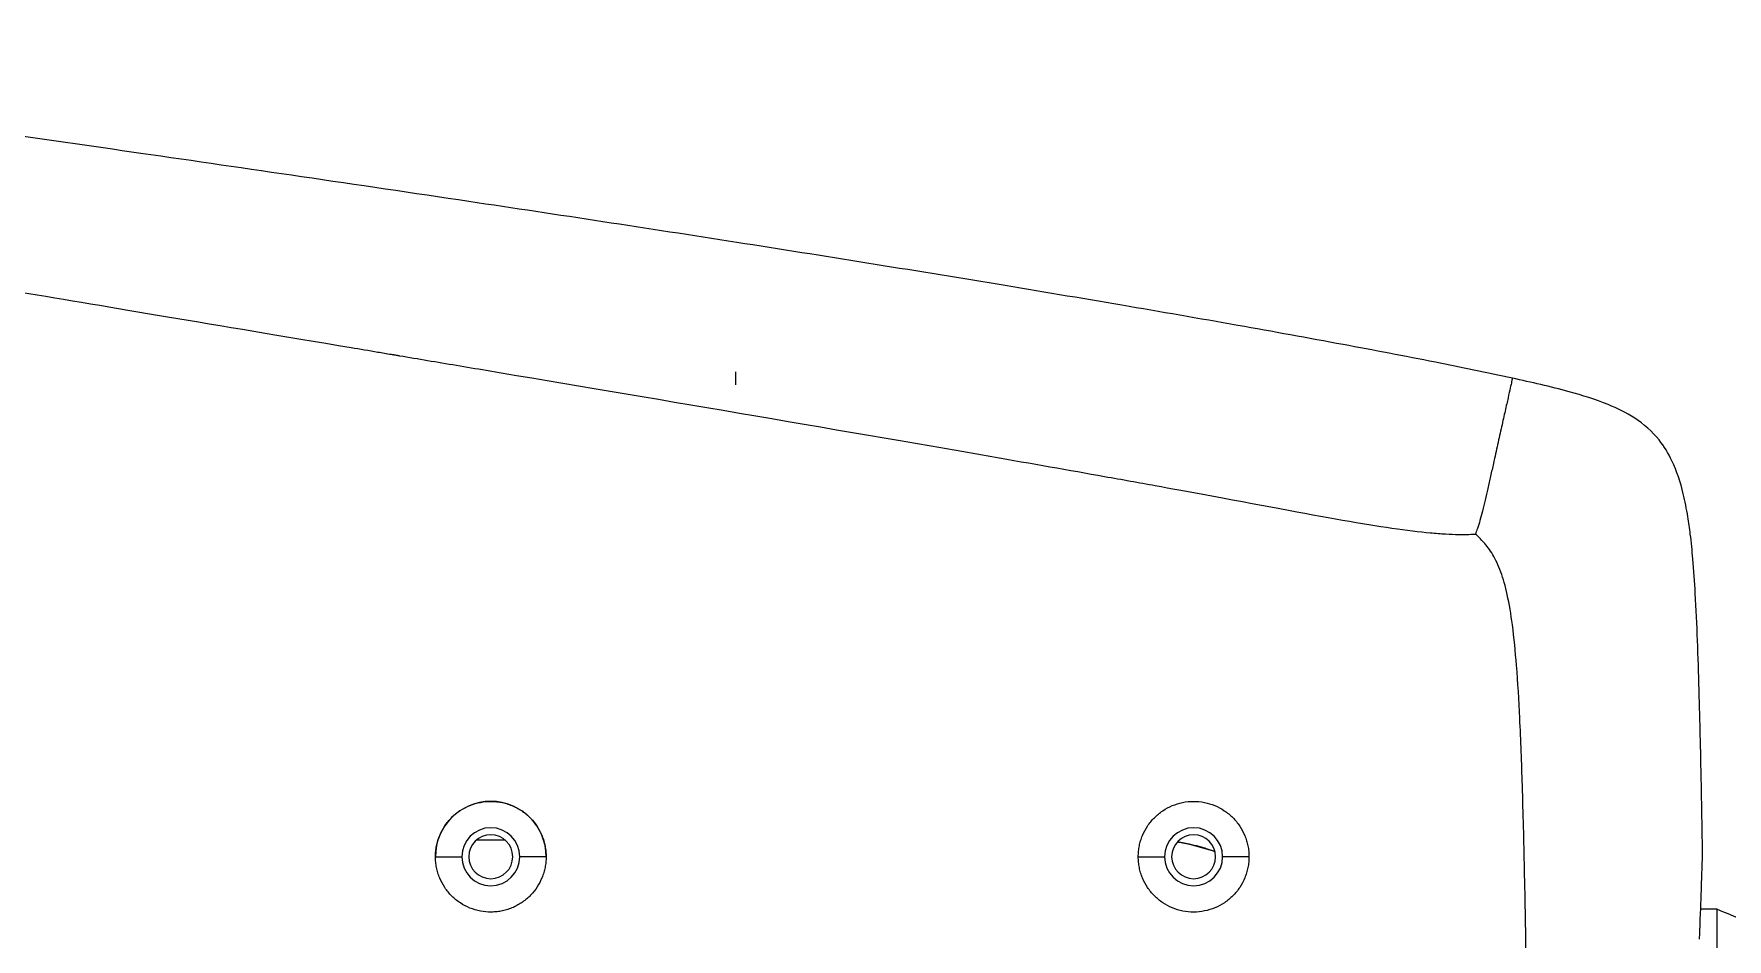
# Model space of a CAD drawing. Header units: millimetres. Extents: x 0 to 1189, y 0 to 841.
# Drawn here: x 801.31 to 849.49, y 653.28 to 679.03 of the extents above; entities that cross this region are included whole.
import ezdxf

# ---------------------------------------------------------------- set-up
doc = ezdxf.new("R2010")
doc.units = ezdxf.units.MM

msp = doc.modelspace()

# ---------------------------------------------------------------- linework, layer by layer
at = {"color": 7, "linetype": 'Continuous', "lineweight": 25}
for p, q in [((812.738, 655.622), (813.488, 655.622)), ((815.888, 655.622), (815.138, 655.622)), ((832.738, 655.622), (833.488, 655.622)), ((835.888, 655.622), (835.138, 655.622)), ((849.207, 654.134), (848.742, 654.134))]:
    msp.add_line(p, q, dxfattribs=at)
at = {"color": 7, "linetype": 'Continuous', "lineweight": 25, "flags": 128}
msp.add_lwpolyline([(834.919, 655.772), (834.143, 655.993), (833.85, 656.042)], dxfattribs=at)
at = {"color": 7, "linetype": 'Continuous', "lineweight": 25}
for centre, radius, start, end in [((814.313, 655.622), 1.575, 0, 180), ((814.313, 655.622), 0.825, 0, 180), ((834.313, 655.622), 0.825, 0, 180), ((814.313, 655.622), 0.625, 0, 180), ((834.313, 655.622), 0.625, 0, 180), ((814.313, 655.622), 0.825, 180, 0), ((814.313, 655.622), 0.625, 180, 0), ((834.313, 655.622), 0.825, 180, 0), ((834.313, 655.622), 0.625, 180, 0)]:
    msp.add_arc(centre, radius, start, end, dxfattribs=at)
for points, knots in [([(843.385, 669.237), (842.655, 669.39), (841.052, 669.727), (838.445, 670.22), (835.47, 670.76), (832.189, 671.329), (827.437, 672.127), (821.246, 673.12), (814.645, 674.126), (808.992, 674.961), (804.453, 675.62), (800.207, 676.23), (797.126, 676.67), (794.818, 677), (793.204, 677.232), (791.397, 677.492), (789.733, 677.733), (788.195, 677.957), (786.195, 678.25), (783.772, 678.607), (781.824, 678.895), (780.891, 679.034)], [0, 0, 0, 0, 0.035386, 0.077659, 0.125797, 0.178775, 0.235565, 0.354265, 0.476101, 0.552202, 0.625246, 0.693596, 0.755617, 0.772798, 0.80416, 0.832927, 0.859395, 0.883863, 0.906628, 0.955265, 1, 1, 1, 1]), ([(843.385, 669.237), (842.655, 669.39), (841.052, 669.727), (838.445, 670.22), (835.47, 670.76), (832.189, 671.329), (827.437, 672.127), (821.246, 673.12), (814.645, 674.126), (808.992, 674.961), (804.453, 675.62), (800.207, 676.23), (797.126, 676.67), (794.818, 677), (793.204, 677.232), (791.397, 677.492), (789.733, 677.733), (788.195, 677.957), (786.195, 678.25), (783.772, 678.607), (781.824, 678.895), (780.891, 679.034)], [0, 0, 0, 0, 0.035386, 0.077659, 0.125797, 0.178775, 0.235565, 0.354265, 0.476101, 0.552202, 0.625246, 0.693596, 0.755617, 0.772798, 0.80416, 0.832927, 0.859395, 0.883863, 0.906628, 0.955265, 1, 1, 1, 1]), ([(797.257, 672.303), (799.644, 671.903), (803.225, 671.304), (808.583, 670.404), (810.967, 670.004), (811.369, 669.936), (811.523, 669.91), (811.548, 669.906), (811.564, 669.903), (811.566, 669.903), (811.587, 669.899), (811.636, 669.891), (811.946, 669.839), (812.778, 669.699), (818.058, 668.811), (825.393, 667.57), (831.316, 666.526), (832.759, 666.267), (833.677, 666.1), (834.113, 666.02), (836.183, 665.638), (837.492, 665.388), (839.078, 665.109), (839.543, 665.032), (840.372, 664.911), (840.733, 664.868), (841.204, 664.824), (841.349, 664.813), (841.616, 664.798), (841.738, 664.794), (841.904, 664.791), (841.956, 664.791), (842.054, 664.792), (842.191, 664.795), (842.291, 664.801), (842.334, 664.804)], [0, 0, 0, 0, 0.125, 0.1875, 0.195312, 0.199219, 0.199707, 0.199951, 0.199951, 0.200195, 0.200195, 0.201172, 0.203125, 0.21875, 0.25, 0.5, 0.5625, 0.59375, 0.59375, 0.625, 0.625, 0.75, 0.75, 0.8125, 0.8125, 0.875, 0.875, 0.90625, 0.90625, 0.9375, 0.9375, 0.953125, 0.953125, 0.96875, 1, 1, 1, 1]), ([(797.257, 672.303), (799.644, 671.903), (803.225, 671.304), (808.583, 670.404), (810.967, 670.004), (811.369, 669.936), (811.523, 669.91), (811.548, 669.906), (811.564, 669.903), (811.566, 669.903), (811.587, 669.899), (811.636, 669.891), (811.946, 669.839), (812.778, 669.699), (818.058, 668.811), (825.393, 667.57), (831.316, 666.526), (832.759, 666.267), (833.677, 666.1), (834.113, 666.02), (836.183, 665.638), (837.492, 665.388), (839.078, 665.109), (839.543, 665.032), (840.372, 664.911), (840.733, 664.868), (841.204, 664.824), (841.349, 664.813), (841.616, 664.798), (841.738, 664.794), (841.904, 664.791), (841.956, 664.791), (842.054, 664.792), (842.191, 664.795), (842.291, 664.801), (842.334, 664.804)], [0, 0, 0, 0, 0.125, 0.1875, 0.195312, 0.199219, 0.199707, 0.199951, 0.199951, 0.200195, 0.200195, 0.201172, 0.203125, 0.21875, 0.25, 0.5, 0.5625, 0.59375, 0.59375, 0.625, 0.625, 0.75, 0.75, 0.8125, 0.8125, 0.875, 0.875, 0.90625, 0.90625, 0.9375, 0.9375, 0.953125, 0.953125, 0.96875, 1, 1, 1, 1]), ([(848.795, 655.664), (848.791, 655.935), (848.778, 656.921), (848.746, 658.491), (848.703, 660.258), (848.654, 661.756), (848.601, 662.997), (848.533, 664.005), (848.459, 664.733), (848.372, 665.352), (848.235, 666.058), (847.996, 666.812), (847.541, 667.566), (846.907, 668.12), (846.019, 668.55), (844.845, 668.913), (843.925, 669.117), (843.385, 669.237)], [0, 0, 0, 0, 0.048936, 0.178105, 0.283744, 0.368231, 0.448903, 0.50805, 0.550791, 0.580885, 0.621006, 0.680723, 0.722716, 0.778626, 0.82971, 0.900154, 1, 1, 1, 1]), ([(848.795, 655.664), (848.791, 655.935), (848.778, 656.921), (848.746, 658.491), (848.703, 660.258), (848.654, 661.756), (848.601, 662.997), (848.533, 664.005), (848.459, 664.733), (848.372, 665.352), (848.235, 666.058), (847.996, 666.812), (847.541, 667.566), (846.907, 668.12), (846.019, 668.55), (844.845, 668.913), (843.925, 669.117), (843.385, 669.237)], [0, 0, 0, 0, 0.048936, 0.178105, 0.283744, 0.368231, 0.448903, 0.50805, 0.550791, 0.580885, 0.621006, 0.680723, 0.722716, 0.778626, 0.82971, 0.900154, 1, 1, 1, 1]), ([(812.738, 655.622), (812.738, 655.648), (812.739, 655.7), (812.745, 655.778), (812.754, 655.855), (812.772, 655.957), (812.804, 656.082), (812.874, 656.277), (812.997, 656.506), (813.196, 656.747), (813.439, 656.945), (813.716, 657.09), (814.016, 657.179), (814.331, 657.207), (814.594, 657.177), (814.799, 657.123), (814.91, 657.079), (814.974, 657.052), (814.989, 657.044), (814.993, 657.042), (814.994, 657.042)], [0, 0, 0, 0, 0.024662, 0.049275, 0.073898, 0.098588, 0.147375, 0.196267, 0.293838, 0.392323, 0.490707, 0.588185, 0.685695, 0.78426, 0.883916, 0.933739, 0.983643, 0.996163, 0.999296, 1, 1, 1, 1]), ([(812.738, 655.622), (812.738, 655.648), (812.739, 655.7), (812.745, 655.778), (812.754, 655.855), (812.772, 655.957), (812.804, 656.082), (812.874, 656.277), (812.997, 656.506), (813.196, 656.747), (813.439, 656.945), (813.716, 657.09), (814.016, 657.179), (814.331, 657.207), (814.594, 657.177), (814.799, 657.123), (814.91, 657.079), (814.974, 657.052), (814.989, 657.044), (814.993, 657.042), (814.994, 657.042)], [0, 0, 0, 0, 0.024662, 0.049275, 0.073898, 0.098588, 0.147375, 0.196267, 0.293838, 0.392323, 0.490707, 0.588185, 0.685695, 0.78426, 0.883916, 0.933739, 0.983643, 0.996163, 0.999296, 1, 1, 1, 1]), ([(814.994, 657.042), (814.996, 657.041), (815.004, 657.037), (815.036, 657.022), (815.109, 656.982), (815.26, 656.887), (815.453, 656.722), (815.641, 656.485), (815.757, 656.263), (815.824, 656.073), (815.86, 655.926), (815.883, 655.775), (815.886, 655.673), (815.888, 655.622)], [0, 0, 0, 0, 0.004276, 0.015274, 0.059061, 0.145785, 0.316736, 0.486153, 0.655489, 0.740799, 0.826294, 0.913065, 1, 1, 1, 1]), ([(814.994, 657.042), (814.996, 657.041), (815.004, 657.037), (815.036, 657.022), (815.109, 656.982), (815.26, 656.887), (815.453, 656.722), (815.641, 656.485), (815.757, 656.263), (815.824, 656.073), (815.86, 655.926), (815.883, 655.775), (815.886, 655.673), (815.888, 655.622)], [0, 0, 0, 0, 0.004276, 0.015274, 0.059061, 0.145785, 0.316736, 0.486153, 0.655489, 0.740799, 0.826294, 0.913065, 1, 1, 1, 1]), ([(832.738, 655.622), (832.738, 655.648), (832.739, 655.699), (832.745, 655.776), (832.754, 655.853), (832.772, 655.954), (832.803, 656.079), (832.871, 656.272), (832.992, 656.499), (833.189, 656.74), (833.428, 656.937), (833.701, 657.084), (833.998, 657.176), (834.309, 657.207), (834.62, 657.177), (834.918, 657.087), (835.193, 656.94), (835.434, 656.742), (835.632, 656.501), (835.753, 656.272), (835.822, 656.079), (835.86, 655.929), (835.883, 655.777), (835.886, 655.673), (835.888, 655.622)], [0, 0, 0, 0, 0.015741, 0.031443, 0.047142, 0.062873, 0.094051, 0.125179, 0.187409, 0.250189, 0.312958, 0.375141, 0.437313, 0.500088, 0.562868, 0.625006, 0.68714, 0.749898, 0.81269, 0.874885, 0.906047, 0.937159, 0.968582, 1, 1, 1, 1]), ([(832.738, 655.622), (832.738, 655.648), (832.739, 655.699), (832.745, 655.776), (832.754, 655.853), (832.772, 655.954), (832.803, 656.079), (832.871, 656.272), (832.992, 656.499), (833.189, 656.74), (833.428, 656.937), (833.701, 657.084), (833.998, 657.176), (834.309, 657.207), (834.62, 657.177), (834.918, 657.087), (835.193, 656.94), (835.434, 656.742), (835.632, 656.501), (835.753, 656.272), (835.822, 656.079), (835.86, 655.929), (835.883, 655.777), (835.886, 655.673), (835.888, 655.622)], [0, 0, 0, 0, 0.015741, 0.031443, 0.047142, 0.062873, 0.094051, 0.125179, 0.187409, 0.250189, 0.312958, 0.375141, 0.437313, 0.500088, 0.562868, 0.625006, 0.68714, 0.749898, 0.81269, 0.874885, 0.906047, 0.937159, 0.968582, 1, 1, 1, 1]), ([(814.727, 656.089), (814.703, 656.089), (814.657, 656.089), (814.589, 656.089), (814.476, 656.089), (814.311, 656.089), (814.136, 656.089), (814, 656.089), (813.933, 656.089), (813.898, 656.089)], [0, 0, 0, 0, 0.090441, 0.174142, 0.251273, 0.502144, 0.75038, 0.867365, 1, 1, 1, 1]), ([(833.85, 656.042), (833.898, 656.036), (833.985, 656.023), (834.118, 655.999), (834.228, 655.976), (834.321, 655.955), (834.413, 655.932), (834.531, 655.9), (834.66, 655.862), (834.792, 655.819), (834.874, 655.789), (834.919, 655.772)], [0, 0, 0, 0, 0.137373, 0.250318, 0.375381, 0.437736, 0.500332, 0.616565, 0.749898, 0.863708, 1, 1, 1, 1]), ([(815.002, 654.205), (815.002, 654.205), (814.999, 654.205), (814.995, 654.202), (814.989, 654.199), (814.979, 654.195), (814.965, 654.188), (814.905, 654.161), (814.8, 654.121), (814.646, 654.08), (814.49, 654.054), (814.279, 654.041), (814.018, 654.064), (813.717, 654.153), (813.44, 654.298), (813.197, 654.496), (812.997, 654.737), (812.874, 654.967), (812.804, 655.161), (812.766, 655.312), (812.742, 655.466), (812.739, 655.57), (812.738, 655.622)], [0, 0, 0, 0, 0.000354, 0.002433, 0.004515, 0.0066, 0.012836, 0.01908, 0.068767, 0.118504, 0.168219, 0.217997, 0.316294, 0.41353, 0.510727, 0.608842, 0.707059, 0.804335, 0.85308, 0.901721, 0.95087, 1, 1, 1, 1]), ([(815.002, 654.205), (815.002, 654.205), (814.999, 654.205), (814.995, 654.202), (814.989, 654.199), (814.979, 654.195), (814.965, 654.188), (814.905, 654.161), (814.8, 654.121), (814.646, 654.08), (814.49, 654.054), (814.279, 654.041), (814.018, 654.064), (813.717, 654.153), (813.44, 654.298), (813.197, 654.496), (812.997, 654.737), (812.874, 654.967), (812.804, 655.161), (812.766, 655.312), (812.742, 655.466), (812.739, 655.57), (812.738, 655.622)], [0, 0, 0, 0, 0.000354, 0.002433, 0.004515, 0.0066, 0.012836, 0.01908, 0.068767, 0.118504, 0.168219, 0.217997, 0.316294, 0.41353, 0.510727, 0.608842, 0.707059, 0.804335, 0.85308, 0.901721, 0.95087, 1, 1, 1, 1]), ([(815.888, 655.622), (815.887, 655.596), (815.886, 655.545), (815.881, 655.469), (815.871, 655.393), (815.854, 655.293), (815.824, 655.17), (815.757, 654.981), (815.641, 654.758), (815.453, 654.522), (815.26, 654.357), (815.11, 654.261), (815.036, 654.223), (815.008, 654.208), (815.002, 654.205)], [0, 0, 0, 0, 0.043738, 0.087339, 0.130908, 0.174546, 0.260388, 0.346153, 0.516316, 0.686583, 0.8584, 0.945557, 0.989559, 1, 1, 1, 1]), ([(815.888, 655.622), (815.887, 655.596), (815.886, 655.545), (815.881, 655.469), (815.871, 655.393), (815.854, 655.293), (815.824, 655.17), (815.757, 654.981), (815.641, 654.758), (815.453, 654.522), (815.26, 654.357), (815.11, 654.261), (815.036, 654.223), (815.008, 654.208), (815.002, 654.205)], [0, 0, 0, 0, 0.043738, 0.087339, 0.130908, 0.174546, 0.260388, 0.346153, 0.516316, 0.686583, 0.8584, 0.945557, 0.989559, 1, 1, 1, 1]), ([(835.888, 655.622), (835.887, 655.596), (835.886, 655.544), (835.881, 655.467), (835.871, 655.39), (835.854, 655.289), (835.822, 655.165), (835.754, 654.972), (835.633, 654.744), (835.437, 654.504), (835.197, 654.306), (834.924, 654.159), (834.627, 654.068), (834.316, 654.036), (834.005, 654.067), (833.707, 654.157), (833.432, 654.303), (833.191, 654.501), (832.993, 654.742), (832.872, 654.971), (832.803, 655.164), (832.766, 655.314), (832.742, 655.467), (832.739, 655.57), (832.738, 655.622)], [0, 0, 0, 0, 0.015716, 0.031409, 0.047116, 0.062874, 0.093957, 0.125185, 0.18742, 0.250201, 0.312968, 0.375145, 0.437311, 0.500082, 0.562863, 0.625006, 0.687145, 0.749904, 0.812693, 0.874888, 0.906003, 0.937159, 0.968564, 1, 1, 1, 1]), ([(835.888, 655.622), (835.887, 655.596), (835.886, 655.544), (835.881, 655.467), (835.871, 655.39), (835.854, 655.289), (835.822, 655.165), (835.754, 654.972), (835.633, 654.744), (835.437, 654.504), (835.197, 654.306), (834.924, 654.159), (834.627, 654.068), (834.316, 654.036), (834.005, 654.067), (833.707, 654.157), (833.432, 654.303), (833.191, 654.501), (832.993, 654.742), (832.872, 654.971), (832.803, 655.164), (832.766, 655.314), (832.742, 655.467), (832.739, 655.57), (832.738, 655.622)], [0, 0, 0, 0, 0.015716, 0.031409, 0.047116, 0.062874, 0.093957, 0.125185, 0.18742, 0.250201, 0.312968, 0.375145, 0.437311, 0.500082, 0.562863, 0.625006, 0.687145, 0.749904, 0.812693, 0.874888, 0.906003, 0.937159, 0.968564, 1, 1, 1, 1]), ([(848.725, 653.676), (848.725, 653.681), (848.741, 654.118), (848.768, 654.842), (848.792, 655.533), (848.795, 655.621), (848.796, 655.664)], [0, 0, 0, 0, 0.003789, 0.340554, 0.674612, 1, 1, 1, 1]), ([(848.725, 653.676), (848.725, 653.681), (848.741, 654.118), (848.768, 654.842), (848.792, 655.533), (848.795, 655.621), (848.796, 655.664)], [0, 0, 0, 0, 0.003789, 0.340554, 0.674612, 1, 1, 1, 1]), ([(849.207, 647.022), (849.209, 648.153), (849.206, 649.146), (849.208, 650.907), (849.207, 651.65), (849.208, 652.872), (849.206, 653.331), (849.209, 653.979), (849.207, 654.134), (849.207, 654.134)], [0, 0, 0, 0, 0.25, 0.25, 0.5, 0.5, 0.75, 0.75, 1, 1, 1, 1]), ([(849.207, 654.133), (850.85, 653.434), (852.483, 652.738), (855.858, 651.437), (857.599, 650.834), (860.388, 650.063), (861.347, 649.829), (863.341, 649.415), (864.379, 649.238), (867.604, 648.779), (869.898, 648.57), (872.271, 648.416)], [0, 0, 0, 0, 0.25, 0.25, 0.5, 0.5, 0.625, 0.625, 0.75, 0.75, 1, 1, 1, 1]), ([(848.711, 653.277), (848.712, 653.323), (848.716, 653.415), (848.72, 653.548), (848.724, 653.634), (848.725, 653.676)], [0, 0, 0, 0, 0.333906, 0.66722, 1, 1, 1, 1]), ([(848.711, 653.277), (848.712, 653.323), (848.716, 653.415), (848.72, 653.548), (848.724, 653.634), (848.725, 653.676)], [0, 0, 0, 0, 0.333906, 0.66722, 1, 1, 1, 1])]:
    msp.add_open_spline(points, degree=3, knots=knots, dxfattribs=at)
msp.add_open_spline([(821.279, 669.416), (821.279, 669.298), (821.279, 669.176), (821.279, 669.048)], degree=3, dxfattribs=at)
msp.add_open_spline([(821.279, 669.416), (821.279, 669.298), (821.279, 669.176), (821.279, 669.048)], degree=3, dxfattribs=at)
at = {"color": 8, "linetype": 'Continuous', "lineweight": 25}
for points, knots in [([(843.383, 669.225), (843.383, 669.229), (843.388, 669.248), (843.368, 669.16), (843.326, 668.974), (843.265, 668.699), (843.183, 668.333), (843.082, 667.881), (842.969, 667.376), (842.862, 666.893), (842.767, 666.466), (842.691, 666.116), (842.616, 665.784), (842.542, 665.477), (842.468, 665.204), (842.401, 664.984), (842.353, 664.855), (842.334, 664.804)], [0, 0, 0, 0, 0.031002, 0.172625, 0.287917, 0.398836, 0.503626, 0.600943, 0.689955, 0.76985, 0.818103, 0.861616, 0.900255, 0.933909, 0.962392, 0.985164, 1, 1, 1, 1]), ([(843.383, 669.225), (843.383, 669.229), (843.388, 669.248), (843.368, 669.16), (843.326, 668.974), (843.265, 668.699), (843.183, 668.333), (843.082, 667.881), (842.969, 667.376), (842.862, 666.893), (842.767, 666.466), (842.691, 666.116), (842.616, 665.784), (842.542, 665.477), (842.468, 665.204), (842.401, 664.984), (842.353, 664.855), (842.334, 664.804)], [0, 0, 0, 0, 0.031002, 0.172625, 0.287917, 0.398836, 0.503626, 0.600943, 0.689955, 0.76985, 0.818103, 0.861616, 0.900255, 0.933909, 0.962392, 0.985164, 1, 1, 1, 1]), ([(843.897, 634.526), (843.896, 634.694), (843.892, 636.548), (843.881, 640.003), (843.857, 644.768), (843.824, 648.899), (843.783, 652.359), (843.735, 655.133), (843.677, 657.497), (843.607, 659.432), (843.518, 660.962), (843.404, 662.149), (843.255, 663.068), (843.062, 663.756), (842.83, 664.24), (842.582, 664.566), (842.412, 664.73), (842.334, 664.804)], [0, 0, 0, 0, 0.015824, 0.173948, 0.324473, 0.463651, 0.562587, 0.650346, 0.72508, 0.785473, 0.83292, 0.869848, 0.899229, 0.924866, 0.951012, 0.97773, 1, 1, 1, 1]), ([(843.897, 634.526), (843.896, 634.694), (843.892, 636.548), (843.881, 640.003), (843.857, 644.768), (843.824, 648.899), (843.783, 652.359), (843.735, 655.133), (843.677, 657.497), (843.607, 659.432), (843.518, 660.962), (843.404, 662.149), (843.255, 663.068), (843.062, 663.756), (842.83, 664.24), (842.582, 664.566), (842.412, 664.73), (842.334, 664.804)], [0, 0, 0, 0, 0.015824, 0.173948, 0.324473, 0.463651, 0.562587, 0.650346, 0.72508, 0.785473, 0.83292, 0.869848, 0.899229, 0.924866, 0.951012, 0.97773, 1, 1, 1, 1])]:
    msp.add_open_spline(points, degree=3, knots=knots, dxfattribs=at)

doc.saveas('drawing.dxf')
